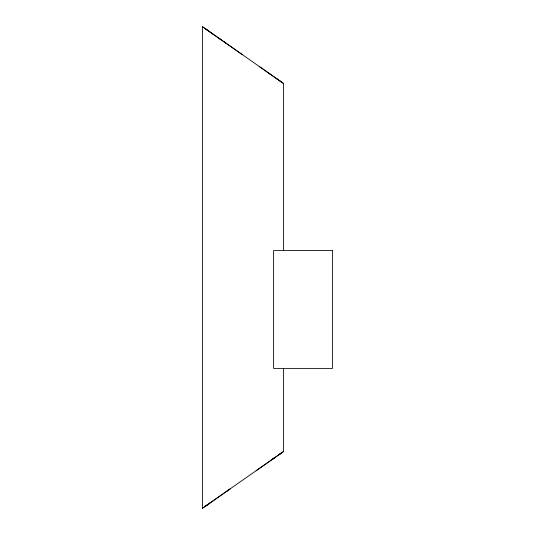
<?xml version="1.0" encoding="UTF-8"?>
<svg xmlns="http://www.w3.org/2000/svg" width="535" height="535" viewBox="0 0 535 535"><rect width="100%" height="100%" fill="white"/><g stroke="black" fill="none" stroke-linecap="round" stroke-linejoin="round"><path stroke-width="0.8" d="M283.483 250.601L283.483 83.453L267.627 72.332M202.504 508.25L209.82 503.114L202.504 508.25L202.504 26.75L209.86 31.886M283.483 368.388L283.483 451.547L272.342 459.364M207.005 505.087L204.711 506.705L207.032 505.087M229.863 489.064L207.359 504.833L229.936 489.064M256.125 470.733L274.97 457.525L226.686 491.284M272.288 459.364L283.483 451.547M278.976 80.29L283.483 83.453M207.032 29.913L202.504 26.75M207.399 30.167L220.881 39.597M276.127 78.317L281.276 81.915L280.701 81.501M218.414 37.871L226.766 43.716M259.214 66.487L278.581 80.036M223.884 41.697L270.449 74.305M211.011 32.729L242.288 54.637M213.639 34.568L204.684 28.288L207.005 29.913M281.276 453.091L278.976 454.71L281.276 453.091M332.496 250.601L273.606 250.601L273.606 368.388L332.496 368.388L332.496 250.601"/></g></svg>
